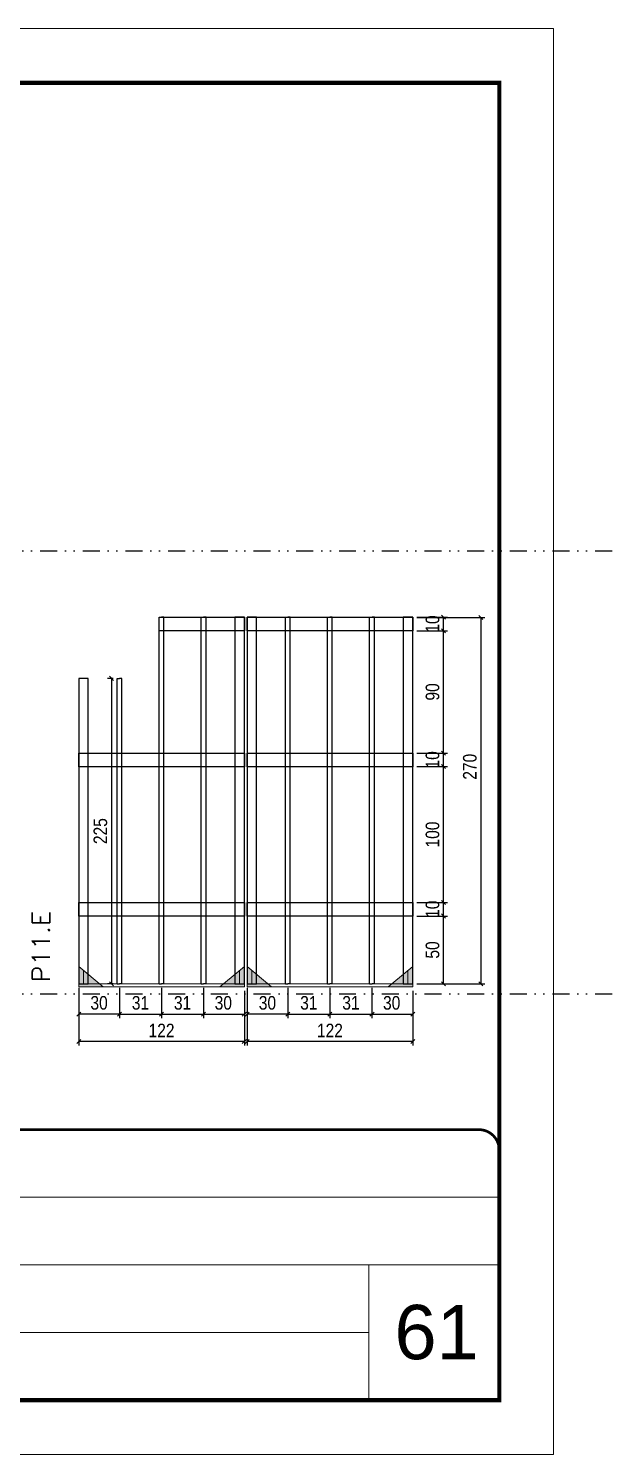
# Model space of a CAD drawing. Header units: millimetres. Extents: x 13777 to 27878, y -21631 to 6985.
# Drawn here: x 15498 to 15923, y -11294 to -10244 of the extents above; entities that cross this region are included whole.
import ezdxf

# ---------------------------------------------------------------- set-up
doc = ezdxf.new("R2010")
doc.units = ezdxf.units.MM
for name, pattern in [('CONTINUO', [0]), ('DASHED', [0.75, 0.5, -0.25]), ('DIVIDE2', [0.625, 0.25, -0.125, 0, -0.125, 0, -0.125]), ('HIDDEN', [0.375, 0.25, -0.125])]:
    doc.linetypes.add(name, pattern=pattern)
for name, color, linetype, lineweight in [('CARIMBO', 255, 'Continuous', 9), ('Folhas', 255, 'Continuous', 9), ('Madeira', 126, 'Continuous', 18), ('Sarr 2.2x7', 40, 'Continuous', 9), ('SARRAFO DE PRESSAO', 251, 'DASHED', 9), ('Texto Seção', 7, 'Continuous', 15)]:
    doc.layers.add(name, color=color, linetype=linetype, lineweight=lineweight)
for name, color, linetype in [('COTA', 241, 'Continuous'), ('Nível', 160, 'Continuous'), ('SARR_2.2x10', 60, 'Continuous'), ('SARR_3.5x7', 81, 'Continuous'), ('SARR_7x7', 40, 'Continuous')]:
    doc.layers.add(name, color=color, linetype=linetype)
doc.styles.add('ARIAL', font='arial.ttf')
doc.styles.add('COTA TECNICA', font='techl___.ttf', dxfattribs={"height": 10})
doc.styles.add('REGUA-120', font='ROMANS.shx', dxfattribs={"height": 15})
doc.dimstyles.new('PAINEL', dxfattribs={"dimtxt": 10, "dimasz": 3, "dimexe": 3, "dimexo": 3, "dimgap": 3, "dimtad": 1, "dimdec": 1, "dimzin": 12, "dimdsep": 46, "dimtxsty": 'COTA TECNICA', "dimblk1": 'OBLIQUE', "dimblk2": 'OBLIQUE', "dimsah": 1, "dimcen": 0.9, "dimclrd": 4, "dimclre": 4, "dimclrt": 240, "dimadec": 1, "dimazin": 3, "dimtfac": 1, "dimtdec": 1, "dimtmove": 0, "dimatfit": 3, "dimfxl": 1, "dimtolj": 1, "dimtzin": 12, "dimarcsym": 0})

# ---------------------------------------------------------------- blocks, each defined once
blk = doc.blocks.new('9999999999')
at = {"color": 30, "linetype": 'CONTINUO'}
for p, q in [((98564.6, 34379.6), (99584, 34379.6)), ((98564.6, 34329.8), (99488, 34329.8)), ((99584, 34329.8), (99488, 34329.8)), ((99488, 34329.8), (99488, 34230.2)), ((98564.6, 34280), (99488, 34280))]:
    blk.add_line(p, q, dxfattribs=at)
at = {"color": 30, "linetype": 'CONTINUO', "const_width": 2}
blk.add_lwpolyline([(99584, 34230.2), (99584, 34414.4, 0.414214), (99569, 34429.4), (98229, 34429.4, 0.414214), (98214, 34414.4), (98214, 34245.2, 0.414214), (98229, 34230.2), (99584, 34230.2)], format="xyb", dxfattribs=at)
at = {"layer": 'Folhas'}
blk.add_lwpolyline([(98139, 34190.2), (99624, 34190.2), (99624, 35240.2), (98139, 35240.2)], close=True, dxfattribs=at)
at = {"layer": 'Folhas', "color": 30, "const_width": 3}
blk.add_lwpolyline([(98214, 34230.2), (99584, 34230.2), (99584, 35200.2), (98214, 35200.2)], close=True, dxfattribs=at)
blk = doc.blocks.new('_Oblique')
at = {"color": 0, "linetype": 'ByBlock', "lineweight": -2}
blk.add_line((-0.5, -0.5), (0.5, 0.5), dxfattribs=at)
blk = doc.blocks.new('*D3342')
at = {"layer": 'COTA', "color": 4, "lineweight": -2, "transparency": 16777216}
for p, q in [((15659.3, -10965.6), (15659.3, -10992.8)), ((15781.3, -10965.6), (15781.3, -10992.8)), ((15781.3, -10989.8), (15659.3, -10989.8))]:
    blk.add_line(p, q, dxfattribs=at)
at = {"layer": 'Defpoints', "color": 0, "transparency": 16777216}
for p in [(15659.3, -10962.6), (15781.3, -10962.6), (15659.3, -10989.8)]:
    blk.add_point(p, dxfattribs=at)
at = {"layer": 'COTA', "color": 4, "lineweight": -2, "transparency": 16777216, "xscale": 3, "yscale": 3, "zscale": 3, "rotation": 180}
blk.add_blockref('_Oblique', (15659.3, -10989.8), dxfattribs=at)
at = {"layer": 'COTA', "color": 4, "lineweight": -2, "transparency": 16777216, "xscale": 3, "yscale": 3, "zscale": 3}
blk.add_blockref('_Oblique', (15781.3, -10989.8), dxfattribs=at)
at = {"layer": 'COTA', "color": 240, "transparency": 16777216, "insert": (15720.3, -10981.7), "char_height": 10, "attachment_point": 5, "style": 'COTA TECNICA'}
blk.add_mtext('\\A1;122', dxfattribs=at)
blk = doc.blocks.new('*D3343')
at = {"layer": 'COTA', "color": 4, "lineweight": -2, "transparency": 16777216}
for p, q in [((15659.3, -10950.4), (15659.3, -10972.6)), ((15689.3, -10950.4), (15689.3, -10972.6)), ((15689.3, -10969.6), (15659.3, -10969.6))]:
    blk.add_line(p, q, dxfattribs=at)
at = {"layer": 'Defpoints', "color": 0, "transparency": 16777216}
for p in [(15659.3, -10947.4), (15689.3, -10947.4), (15659.3, -10969.6)]:
    blk.add_point(p, dxfattribs=at)
at = {"layer": 'COTA', "color": 4, "lineweight": -2, "transparency": 16777216, "xscale": 3, "yscale": 3, "zscale": 3, "rotation": 180}
blk.add_blockref('_Oblique', (15659.3, -10969.6), dxfattribs=at)
at = {"layer": 'COTA', "color": 4, "lineweight": -2, "transparency": 16777216, "xscale": 3, "yscale": 3, "zscale": 3}
blk.add_blockref('_Oblique', (15689.3, -10969.6), dxfattribs=at)
at = {"layer": 'COTA', "color": 240, "transparency": 16777216, "insert": (15674.3, -10961.4), "char_height": 10, "attachment_point": 5, "style": 'COTA TECNICA'}
blk.add_mtext('\\A1;30', dxfattribs=at)
blk = doc.blocks.new('*D3344')
at = {"layer": 'COTA', "color": 4, "lineweight": -2, "transparency": 16777216}
for p, q in [((15751.3, -10950.4), (15751.3, -10972.6)), ((15781.3, -10952.6), (15781.3, -10972.6)), ((15751.3, -10969.6), (15781.3, -10969.6))]:
    blk.add_line(p, q, dxfattribs=at)
at = {"layer": 'Defpoints', "color": 0, "transparency": 16777216}
for p in [(15751.3, -10947.4), (15781.3, -10949.6), (15781.3, -10969.6)]:
    blk.add_point(p, dxfattribs=at)
at = {"layer": 'COTA', "color": 4, "lineweight": -2, "transparency": 16777216, "xscale": 3, "yscale": 3, "zscale": 3, "rotation": 180}
blk.add_blockref('_Oblique', (15751.3, -10969.6), dxfattribs=at)
at = {"layer": 'COTA', "color": 4, "lineweight": -2, "transparency": 16777216, "xscale": 3, "yscale": 3, "zscale": 3}
blk.add_blockref('_Oblique', (15781.3, -10969.6), dxfattribs=at)
at = {"layer": 'COTA', "color": 240, "transparency": 16777216, "insert": (15765.8, -10961.4), "char_height": 10, "attachment_point": 5, "style": 'COTA TECNICA'}
blk.add_mtext('\\A1;30', dxfattribs=at)
blk = doc.blocks.new('*D3345')
at = {"layer": 'COTA', "color": 4, "lineweight": -2, "transparency": 16777216}
for p, q in [((15689.3, -10950.4), (15689.3, -10972.6)), ((15720.3, -10950.4), (15720.3, -10972.6)), ((15689.3, -10969.6), (15720.3, -10969.6))]:
    blk.add_line(p, q, dxfattribs=at)
at = {"layer": 'Defpoints', "color": 0, "transparency": 16777216}
for p in [(15689.3, -10947.4), (15720.3, -10947.4), (15720.3, -10969.6)]:
    blk.add_point(p, dxfattribs=at)
at = {"layer": 'COTA', "color": 4, "lineweight": -2, "transparency": 16777216, "xscale": 3, "yscale": 3, "zscale": 3, "rotation": 180}
blk.add_blockref('_Oblique', (15689.3, -10969.6), dxfattribs=at)
at = {"layer": 'COTA', "color": 4, "lineweight": -2, "transparency": 16777216, "xscale": 3, "yscale": 3, "zscale": 3}
blk.add_blockref('_Oblique', (15720.3, -10969.6), dxfattribs=at)
at = {"layer": 'COTA', "color": 240, "transparency": 16777216, "insert": (15704.8, -10961.4), "char_height": 10, "attachment_point": 5, "style": 'COTA TECNICA'}
blk.add_mtext('\\A1;31', dxfattribs=at)
blk = doc.blocks.new('*D3346')
at = {"layer": 'COTA', "color": 4, "lineweight": -2, "transparency": 16777216}
for p, q in [((15784.3, -10897.4), (15807, -10897.4)), ((15804, -10947.4), (15804, -10897.4)), ((15784.3, -10947.4), (15807, -10947.4))]:
    blk.add_line(p, q, dxfattribs=at)
at = {"layer": 'Defpoints', "color": 0, "transparency": 16777216}
for p in [(15781.3, -10897.4), (15804, -10897.4), (15781.3, -10947.4)]:
    blk.add_point(p, dxfattribs=at)
at = {"layer": 'COTA', "color": 4, "lineweight": -2, "transparency": 16777216, "xscale": 3, "yscale": 3, "zscale": 3}
for p, rotation in [((15804, -10897.4), 90), ((15804, -10947.4), 270)]:
    blk.add_blockref('_Oblique', p, dxfattribs=dict(at, rotation=rotation))
at = {"layer": 'COTA', "color": 240, "transparency": 16777216, "insert": (15795.9, -10922.4), "char_height": 10, "attachment_point": 5, "rotation": 90, "style": 'COTA TECNICA'}
blk.add_mtext('\\A1;50', dxfattribs=at)
blk = doc.blocks.new('*D3347')
at = {"layer": 'COTA', "color": 4, "lineweight": -2, "transparency": 16777216}
for p, q in [((15720.3, -10950.4), (15720.3, -10972.6)), ((15751.3, -10950.4), (15751.3, -10972.6)), ((15720.3, -10969.6), (15751.3, -10969.6))]:
    blk.add_line(p, q, dxfattribs=at)
at = {"layer": 'Defpoints', "color": 0, "transparency": 16777216}
for p in [(15720.3, -10947.4), (15751.3, -10947.4), (15751.3, -10969.6)]:
    blk.add_point(p, dxfattribs=at)
at = {"layer": 'COTA', "color": 4, "lineweight": -2, "transparency": 16777216, "xscale": 3, "yscale": 3, "zscale": 3, "rotation": 180}
blk.add_blockref('_Oblique', (15720.3, -10969.6), dxfattribs=at)
at = {"layer": 'COTA', "color": 4, "lineweight": -2, "transparency": 16777216, "xscale": 3, "yscale": 3, "zscale": 3}
blk.add_blockref('_Oblique', (15751.3, -10969.6), dxfattribs=at)
at = {"layer": 'COTA', "color": 240, "transparency": 16777216, "insert": (15735.8, -10961.4), "char_height": 10, "attachment_point": 5, "style": 'COTA TECNICA'}
blk.add_mtext('\\A1;31', dxfattribs=at)
blk = doc.blocks.new('*D3348')
at = {"layer": 'COTA', "color": 4, "lineweight": -2, "transparency": 16777216}
for p, q in [((15784.3, -10887.4), (15807, -10887.4)), ((15804, -10897.4), (15804, -10887.4)), ((15784.3, -10897.4), (15807, -10897.4))]:
    blk.add_line(p, q, dxfattribs=at)
at = {"layer": 'Defpoints', "color": 0, "transparency": 16777216}
for p in [(15781.3, -10887.4), (15804, -10887.4), (15781.3, -10897.4)]:
    blk.add_point(p, dxfattribs=at)
at = {"layer": 'COTA', "color": 4, "lineweight": -2, "transparency": 16777216, "xscale": 3, "yscale": 3, "zscale": 3}
for p, rotation in [((15804, -10887.4), 90), ((15804, -10897.4), 270)]:
    blk.add_blockref('_Oblique', p, dxfattribs=dict(at, rotation=rotation))
at = {"layer": 'COTA', "color": 240, "transparency": 16777216, "insert": (15795.9, -10892.4), "char_height": 10, "attachment_point": 5, "rotation": 90, "style": 'COTA TECNICA'}
blk.add_mtext('\\A1;10', dxfattribs=at)
blk = doc.blocks.new('*D3349')
at = {"layer": 'COTA', "color": 4, "lineweight": -2, "transparency": 16777216}
for p, q in [((15784.3, -10787.4), (15807, -10787.4)), ((15804, -10887.4), (15804, -10787.4)), ((15784.3, -10887.4), (15807, -10887.4))]:
    blk.add_line(p, q, dxfattribs=at)
at = {"layer": 'Defpoints', "color": 0, "transparency": 16777216}
for p in [(15781.3, -10787.4), (15804, -10787.4), (15781.3, -10887.4)]:
    blk.add_point(p, dxfattribs=at)
at = {"layer": 'COTA', "color": 4, "lineweight": -2, "transparency": 16777216, "xscale": 3, "yscale": 3, "zscale": 3}
for p, rotation in [((15804, -10787.4), 90), ((15804, -10887.4), 270)]:
    blk.add_blockref('_Oblique', p, dxfattribs=dict(at, rotation=rotation))
at = {"layer": 'COTA', "color": 240, "transparency": 16777216, "insert": (15795.9, -10837.4), "char_height": 10, "attachment_point": 5, "rotation": 90, "style": 'COTA TECNICA'}
blk.add_mtext('\\A1;100', dxfattribs=at)
blk = doc.blocks.new('*D3350')
at = {"layer": 'COTA', "color": 4, "lineweight": -2, "transparency": 16777216}
for p, q in [((15784.3, -10777.4), (15807, -10777.4)), ((15804, -10787.4), (15804, -10777.4)), ((15784.3, -10787.4), (15807, -10787.4))]:
    blk.add_line(p, q, dxfattribs=at)
at = {"layer": 'Defpoints', "color": 0, "transparency": 16777216}
for p in [(15781.3, -10777.4), (15804, -10777.4), (15781.3, -10787.4)]:
    blk.add_point(p, dxfattribs=at)
at = {"layer": 'COTA', "color": 4, "lineweight": -2, "transparency": 16777216, "xscale": 3, "yscale": 3, "zscale": 3}
for p, rotation in [((15804, -10777.4), 90), ((15804, -10787.4), 270)]:
    blk.add_blockref('_Oblique', p, dxfattribs=dict(at, rotation=rotation))
at = {"layer": 'COTA', "color": 240, "transparency": 16777216, "insert": (15795.9, -10782.4), "char_height": 10, "attachment_point": 5, "rotation": 90, "style": 'COTA TECNICA'}
blk.add_mtext('\\A1;10', dxfattribs=at)
blk = doc.blocks.new('*D3351')
at = {"layer": 'COTA', "color": 4, "lineweight": -2, "transparency": 16777216}
for p, q in [((15784.3, -10687.4), (15807, -10687.4)), ((15804, -10777.4), (15804, -10687.4)), ((15784.3, -10777.4), (15807, -10777.4))]:
    blk.add_line(p, q, dxfattribs=at)
at = {"layer": 'Defpoints', "color": 0, "transparency": 16777216}
for p in [(15781.3, -10687.4), (15804, -10687.4), (15781.3, -10777.4)]:
    blk.add_point(p, dxfattribs=at)
at = {"layer": 'COTA', "color": 4, "lineweight": -2, "transparency": 16777216, "xscale": 3, "yscale": 3, "zscale": 3}
for p, rotation in [((15804, -10687.4), 90), ((15804, -10777.4), 270)]:
    blk.add_blockref('_Oblique', p, dxfattribs=dict(at, rotation=rotation))
at = {"layer": 'COTA', "color": 240, "transparency": 16777216, "insert": (15795.9, -10732.4), "char_height": 10, "attachment_point": 5, "rotation": 90, "style": 'COTA TECNICA'}
blk.add_mtext('\\A1;90', dxfattribs=at)
blk = doc.blocks.new('*D3352')
at = {"layer": 'COTA', "color": 4, "lineweight": -2, "transparency": 16777216}
for p, q in [((15784.3, -10677.4), (15807, -10677.4)), ((15804, -10687.4), (15804, -10677.4)), ((15784.3, -10687.4), (15807, -10687.4))]:
    blk.add_line(p, q, dxfattribs=at)
at = {"layer": 'Defpoints', "color": 0, "transparency": 16777216}
for p in [(15781.3, -10677.4), (15804, -10677.4), (15781.3, -10687.4)]:
    blk.add_point(p, dxfattribs=at)
at = {"layer": 'COTA', "color": 4, "lineweight": -2, "transparency": 16777216, "xscale": 3, "yscale": 3, "zscale": 3}
for p, rotation in [((15804, -10677.4), 90), ((15804, -10687.4), 270)]:
    blk.add_blockref('_Oblique', p, dxfattribs=dict(at, rotation=rotation))
at = {"layer": 'COTA', "color": 240, "transparency": 16777216, "insert": (15795.9, -10682.4), "char_height": 10, "attachment_point": 5, "rotation": 90, "style": 'COTA TECNICA'}
blk.add_mtext('\\A1;10', dxfattribs=at)
blk = doc.blocks.new('*D3353')
at = {"layer": 'COTA', "color": 4, "lineweight": -2, "transparency": 16777216}
for p, q in [((15784.3, -10677.5), (15834.5, -10677.5)), ((15831.5, -10677.5), (15831.5, -10947.4)), ((15784.3, -10947.4), (15834.5, -10947.4))]:
    blk.add_line(p, q, dxfattribs=at)
at = {"layer": 'Defpoints', "color": 0, "transparency": 16777216}
for p in [(15781.3, -10677.5), (15781.3, -10947.4), (15831.5, -10947.4)]:
    blk.add_point(p, dxfattribs=at)
at = {"layer": 'COTA', "color": 4, "lineweight": -2, "transparency": 16777216, "xscale": 3, "yscale": 3, "zscale": 3}
for p, rotation in [((15831.5, -10677.5), 90), ((15831.5, -10947.4), 270)]:
    blk.add_blockref('_Oblique', p, dxfattribs=dict(at, rotation=rotation))
at = {"layer": 'COTA', "color": 240, "transparency": 16777216, "insert": (15823.4, -10787.5), "char_height": 10, "attachment_point": 5, "rotation": 90, "style": 'COTA TECNICA'}
blk.add_mtext('\\A1;270', dxfattribs=at)
blk = doc.blocks.new('*D3337')
at = {"layer": 'COTA', "color": 4, "lineweight": -2, "transparency": 16777216}
for p, q in [((15535.3, -10965.6), (15535.3, -10992.8)), ((15657.3, -10965.6), (15657.3, -10992.8)), ((15657.3, -10989.8), (15535.3, -10989.8))]:
    blk.add_line(p, q, dxfattribs=at)
at = {"layer": 'Defpoints', "color": 0, "transparency": 16777216}
for p in [(15535.3, -10962.6), (15657.3, -10962.6), (15535.3, -10989.8)]:
    blk.add_point(p, dxfattribs=at)
at = {"layer": 'COTA', "color": 4, "lineweight": -2, "transparency": 16777216, "xscale": 3, "yscale": 3, "zscale": 3, "rotation": 180}
blk.add_blockref('_Oblique', (15535.3, -10989.8), dxfattribs=at)
at = {"layer": 'COTA', "color": 4, "lineweight": -2, "transparency": 16777216, "xscale": 3, "yscale": 3, "zscale": 3}
blk.add_blockref('_Oblique', (15657.3, -10989.8), dxfattribs=at)
at = {"layer": 'COTA', "color": 240, "transparency": 16777216, "insert": (15596.3, -10981.7), "char_height": 10, "attachment_point": 5, "style": 'COTA TECNICA'}
blk.add_mtext('\\A1;122', dxfattribs=at)
blk = doc.blocks.new('*D3338')
at = {"layer": 'COTA', "color": 4, "lineweight": -2, "transparency": 16777216}
for p, q in [((15535.3, -10950.4), (15535.3, -10972.6)), ((15565.3, -10950.4), (15565.3, -10972.6)), ((15565.3, -10969.6), (15535.3, -10969.6))]:
    blk.add_line(p, q, dxfattribs=at)
at = {"layer": 'Defpoints', "color": 0, "transparency": 16777216}
for p in [(15535.3, -10947.4), (15565.3, -10947.4), (15535.3, -10969.6)]:
    blk.add_point(p, dxfattribs=at)
at = {"layer": 'COTA', "color": 4, "lineweight": -2, "transparency": 16777216, "xscale": 3, "yscale": 3, "zscale": 3, "rotation": 180}
blk.add_blockref('_Oblique', (15535.3, -10969.6), dxfattribs=at)
at = {"layer": 'COTA', "color": 4, "lineweight": -2, "transparency": 16777216, "xscale": 3, "yscale": 3, "zscale": 3}
blk.add_blockref('_Oblique', (15565.3, -10969.6), dxfattribs=at)
at = {"layer": 'COTA', "color": 240, "transparency": 16777216, "insert": (15550.3, -10961.4), "char_height": 10, "attachment_point": 5, "style": 'COTA TECNICA'}
blk.add_mtext('\\A1;30', dxfattribs=at)
blk = doc.blocks.new('*D3339')
at = {"layer": 'COTA', "color": 4, "lineweight": -2, "transparency": 16777216}
for p, q in [((15627.3, -10950.4), (15627.3, -10972.6)), ((15657.3, -10952.6), (15657.3, -10972.6)), ((15627.3, -10969.6), (15657.3, -10969.6))]:
    blk.add_line(p, q, dxfattribs=at)
at = {"layer": 'Defpoints', "color": 0, "transparency": 16777216}
for p in [(15627.3, -10947.4), (15657.3, -10949.6), (15657.3, -10969.6)]:
    blk.add_point(p, dxfattribs=at)
at = {"layer": 'COTA', "color": 4, "lineweight": -2, "transparency": 16777216, "xscale": 3, "yscale": 3, "zscale": 3, "rotation": 180}
blk.add_blockref('_Oblique', (15627.3, -10969.6), dxfattribs=at)
at = {"layer": 'COTA', "color": 4, "lineweight": -2, "transparency": 16777216, "xscale": 3, "yscale": 3, "zscale": 3}
blk.add_blockref('_Oblique', (15657.3, -10969.6), dxfattribs=at)
at = {"layer": 'COTA', "color": 240, "transparency": 16777216, "insert": (15641.8, -10961.4), "char_height": 10, "attachment_point": 5, "style": 'COTA TECNICA'}
blk.add_mtext('\\A1;30', dxfattribs=at)
blk = doc.blocks.new('*D3340')
at = {"layer": 'COTA', "color": 4, "lineweight": -2, "transparency": 16777216}
for p, q in [((15565.3, -10950.4), (15565.3, -10972.6)), ((15596.3, -10950.4), (15596.3, -10972.6)), ((15565.3, -10969.6), (15596.3, -10969.6))]:
    blk.add_line(p, q, dxfattribs=at)
at = {"layer": 'Defpoints', "color": 0, "transparency": 16777216}
for p in [(15565.3, -10947.4), (15596.3, -10947.4), (15596.3, -10969.6)]:
    blk.add_point(p, dxfattribs=at)
at = {"layer": 'COTA', "color": 4, "lineweight": -2, "transparency": 16777216, "xscale": 3, "yscale": 3, "zscale": 3, "rotation": 180}
blk.add_blockref('_Oblique', (15565.3, -10969.6), dxfattribs=at)
at = {"layer": 'COTA', "color": 4, "lineweight": -2, "transparency": 16777216, "xscale": 3, "yscale": 3, "zscale": 3}
blk.add_blockref('_Oblique', (15596.3, -10969.6), dxfattribs=at)
at = {"layer": 'COTA', "color": 240, "transparency": 16777216, "insert": (15580.8, -10961.4), "char_height": 10, "attachment_point": 5, "style": 'COTA TECNICA'}
blk.add_mtext('\\A1;31', dxfattribs=at)
blk = doc.blocks.new('*D3341')
at = {"layer": 'COTA', "color": 4, "lineweight": -2, "transparency": 16777216}
for p, q in [((15596.3, -10950.4), (15596.3, -10972.6)), ((15627.3, -10950.4), (15627.3, -10972.6)), ((15596.3, -10969.6), (15627.3, -10969.6))]:
    blk.add_line(p, q, dxfattribs=at)
at = {"layer": 'Defpoints', "color": 0, "transparency": 16777216}
for p in [(15596.3, -10947.4), (15627.3, -10947.4), (15627.3, -10969.6)]:
    blk.add_point(p, dxfattribs=at)
at = {"layer": 'COTA', "color": 4, "lineweight": -2, "transparency": 16777216, "xscale": 3, "yscale": 3, "zscale": 3, "rotation": 180}
blk.add_blockref('_Oblique', (15596.3, -10969.6), dxfattribs=at)
at = {"layer": 'COTA', "color": 4, "lineweight": -2, "transparency": 16777216, "xscale": 3, "yscale": 3, "zscale": 3}
blk.add_blockref('_Oblique', (15627.3, -10969.6), dxfattribs=at)
at = {"layer": 'COTA', "color": 240, "transparency": 16777216, "insert": (15611.8, -10961.4), "char_height": 10, "attachment_point": 5, "style": 'COTA TECNICA'}
blk.add_mtext('\\A1;31', dxfattribs=at)
blk = doc.blocks.new('*D3336')
at = {"layer": 'COTA', "color": 4, "lineweight": -2, "transparency": 16777216}
for p, q in [((15560.6, -10722.4), (15556.4, -10722.4)), ((15559.4, -10722.4), (15559.4, -10947.4)), ((15560.6, -10947.4), (15556.4, -10947.4))]:
    blk.add_line(p, q, dxfattribs=at)
at = {"layer": 'Defpoints', "color": 0, "transparency": 16777216}
for p in [(15563.6, -10722.4), (15559.4, -10947.4), (15563.6, -10947.4)]:
    blk.add_point(p, dxfattribs=at)
at = {"layer": 'COTA', "color": 4, "lineweight": -2, "transparency": 16777216, "xscale": 3, "yscale": 3, "zscale": 3}
for p, rotation in [((15559.4, -10722.4), 90), ((15559.4, -10947.4), 270)]:
    blk.add_blockref('_Oblique', p, dxfattribs=dict(at, rotation=rotation))
at = {"layer": 'COTA', "color": 240, "transparency": 16777216, "insert": (15551.3, -10834.9), "char_height": 10, "attachment_point": 5, "rotation": 90, "style": 'COTA TECNICA'}
blk.add_mtext('\\A1;225', dxfattribs=at)

msp = doc.modelspace()

# ---------------------------------------------------------------- hatches: boundary and pattern name
at = {"layer": 'Madeira'}
h = msp.add_hatch(color=252, dxfattribs=at)
h.dxf.hatch_style = 2
h.paths.add_polyline_path([(15535.31, -10934.62), (15535.31, -10949.62), (15553.31, -10949.62)])
h = msp.add_hatch(color=252, dxfattribs=at)
h.dxf.hatch_style = 2
h.paths.add_polyline_path([(15657.31, -10934.62), (15657.31, -10949.62), (15639.31, -10949.62)])
h = msp.add_hatch(color=252, dxfattribs=at)
h.dxf.hatch_style = 2
h.paths.add_polyline_path([(15659.31, -10934.62), (15659.31, -10949.62), (15677.31, -10949.62)])
h = msp.add_hatch(color=252, dxfattribs=at)
h.dxf.hatch_style = 2
h.paths.add_polyline_path([(15781.31, -10934.62), (15781.31, -10949.62), (15763.31, -10949.62)])

# ---------------------------------------------------------------- linework, layer by layer
at = {"layer": 'Madeira', "color": 1, "linetype": 'HIDDEN'}
for p, q in [((15538.81, -10938.12), (15538.81, -10947.42)), ((15538.81, -10938.12), (15538.81, -10947.42)), ((15653.81, -10938.12), (15653.81, -10947.42)), ((15653.81, -10938.12), (15653.81, -10947.42)), ((15662.81, -10938.12), (15662.81, -10947.42)), ((15662.81, -10938.12), (15662.81, -10947.42)), ((15777.81, -10938.12), (15777.81, -10947.42)), ((15777.81, -10938.12), (15777.81, -10947.42)), ((15545.14, -10947.42), (15535.31, -10947.42)), ((15545.14, -10947.42), (15535.31, -10947.42)), ((15551.11, -10947.42), (15535.31, -10947.42)), ((15542.31, -10941.62), (15542.31, -10947.42)), ((15641.51, -10947.42), (15657.31, -10947.42)), ((15647.47, -10947.42), (15657.31, -10947.42)), ((15647.47, -10947.42), (15657.31, -10947.42)), ((15669.14, -10947.42), (15659.31, -10947.42)), ((15669.14, -10947.42), (15659.31, -10947.42)), ((15675.11, -10947.42), (15659.31, -10947.42)), ((15666.31, -10941.62), (15666.31, -10947.42)), ((15765.51, -10947.42), (15781.31, -10947.42)), ((15771.47, -10947.42), (15781.31, -10947.42)), ((15771.47, -10947.42), (15781.31, -10947.42))]:
    msp.add_line(p, q, dxfattribs=at)
at = {"layer": 'Madeira'}
for p, q in [((15535.31, -10947.42), (15535.31, -10949.62)), ((15535.31, -10947.42), (15535.31, -10949.62)), ((15535.31, -10947.42), (15535.31, -10949.62)), ((15659.31, -10947.42), (15659.31, -10949.62)), ((15659.31, -10947.42), (15659.31, -10949.62)), ((15659.31, -10947.42), (15659.31, -10949.62))]:
    msp.add_line(p, q, dxfattribs=at)
at = {"layer": 'Madeira', "color": 0}
for points in [[(15535.31, -10934.62), (15535.31, -10949.62), (15553.31, -10949.62), (15535.31, -10934.62)], [(15657.31, -10934.62), (15657.31, -10949.62), (15639.31, -10949.62), (15657.31, -10934.62)], [(15659.31, -10934.62), (15659.31, -10949.62), (15677.31, -10949.62), (15659.31, -10934.62)], [(15781.31, -10934.62), (15781.31, -10949.62), (15763.31, -10949.62), (15781.31, -10934.62)]]:
    msp.add_lwpolyline(points, dxfattribs=at)
at = {"layer": 'Nível', "color": 4, "linetype": 'DIVIDE2', "ltscale": 50}
for p, q in [((13777.11, -10628.62), (21531.15, -10628.62)), ((13777.11, -10954.62), (21531.15, -10954.62))]:
    msp.add_line(p, q, dxfattribs=at)
at = {"layer": 'Sarr 2.2x7'}
for points in [[(15657.31, -10947.42), (15535.31, -10947.42), (15535.31, -10949.62), (15657.31, -10949.62)], [(15781.31, -10947.42), (15659.31, -10947.42), (15659.31, -10949.62), (15781.31, -10949.62)]]:
    msp.add_lwpolyline(points, close=True, dxfattribs=at)
at = {"layer": 'SARR_2.2x10'}
for points in [[(15594.56, -10677.45), (15657.31, -10677.45), (15657.31, -10687.45), (15594.56, -10687.45)], [(15659.31, -10677.45), (15781.31, -10677.45), (15781.31, -10687.45), (15659.31, -10687.45)], [(15535.31, -10777.45), (15657.31, -10777.45), (15657.31, -10787.45), (15535.31, -10787.45)], [(15659.31, -10777.45), (15781.31, -10777.45), (15781.31, -10787.45), (15659.31, -10787.45)], [(15535.31, -10887.45), (15657.31, -10887.45), (15657.31, -10897.45), (15535.31, -10897.45)], [(15659.31, -10887.45), (15781.31, -10887.45), (15781.31, -10897.45), (15659.31, -10897.45)]]:
    msp.add_lwpolyline(points, close=True, dxfattribs=at)
at = {"layer": 'SARR_3.5x7'}
for p, q in [((15594.56, -10947.42), (15594.56, -10677.45)), ((15594.56, -10677.45), (15596.31, -10677.45)), ((15598.06, -10677.45), (15596.31, -10677.45)), ((15598.06, -10947.42), (15598.06, -10677.45)), ((15625.56, -10947.42), (15625.56, -10677.45)), ((15625.56, -10677.45), (15627.31, -10677.45)), ((15629.06, -10677.45), (15627.31, -10677.45)), ((15629.06, -10947.42), (15629.06, -10677.45)), ((15687.56, -10947.42), (15687.56, -10677.45)), ((15687.56, -10677.45), (15689.31, -10677.45)), ((15691.06, -10677.45), (15689.31, -10677.45)), ((15691.06, -10947.42), (15691.06, -10677.45)), ((15718.56, -10947.42), (15718.56, -10677.45)), ((15718.56, -10677.45), (15720.31, -10677.45)), ((15722.06, -10677.45), (15720.31, -10677.45)), ((15722.06, -10947.42), (15722.06, -10677.45)), ((15749.56, -10947.42), (15749.56, -10677.45)), ((15749.56, -10677.45), (15751.31, -10677.45)), ((15753.06, -10677.45), (15751.31, -10677.45)), ((15753.06, -10947.42), (15753.06, -10677.45)), ((15563.56, -10947.42), (15563.56, -10722.42)), ((15563.56, -10722.42), (15565.31, -10722.42)), ((15567.06, -10722.42), (15565.31, -10722.42)), ((15567.06, -10947.42), (15567.06, -10722.42)), ((15563.56, -10947.42), (15565.31, -10947.42)), ((15567.06, -10947.42), (15565.31, -10947.42)), ((15594.56, -10947.42), (15596.31, -10947.42)), ((15598.06, -10947.42), (15596.31, -10947.42)), ((15625.56, -10947.42), (15627.31, -10947.42)), ((15629.06, -10947.42), (15627.31, -10947.42)), ((15687.56, -10947.42), (15689.31, -10947.42)), ((15691.06, -10947.42), (15689.31, -10947.42)), ((15718.56, -10947.42), (15720.31, -10947.42)), ((15722.06, -10947.42), (15720.31, -10947.42)), ((15749.56, -10947.42), (15751.31, -10947.42)), ((15753.06, -10947.42), (15751.31, -10947.42))]:
    msp.add_line(p, q, dxfattribs=at)
at = {"layer": 'SARR_7x7'}
for points in [[(15650.31, -10947.42), (15657.31, -10947.42), (15657.31, -10677.45), (15650.31, -10677.45)], [(15659.31, -10947.42), (15666.31, -10947.42), (15666.31, -10677.45), (15659.31, -10677.45)], [(15774.31, -10947.42), (15781.31, -10947.42), (15781.31, -10677.45), (15774.31, -10677.45)], [(15535.31, -10947.42), (15542.31, -10947.42), (15542.31, -10722.42), (15535.31, -10722.42)]]:
    msp.add_lwpolyline(points, close=True, dxfattribs=at)

# ---------------------------------------------------------------- block references
at = {"layer": 'SARRAFO DE PRESSAO', "color": 6, "linetype": 'ByBlock'}
msp.add_blockref('9999999999', (-83739.01, -45484.1), dxfattribs=at)

# ---------------------------------------------------------------- texts
at = {"layer": 'CARIMBO', "style": 'ARIAL'}
msp.add_text('61', height=40, dxfattribs=at).set_placement((15767.83, -11223.76))
at = {"layer": 'Texto Seção', "style": 'REGUA-120', "width": 1.05}
msp.add_text('P11.E', height=13, rotation=90, dxfattribs=at).set_placement((15514.01, -10946.32))

# ---------------------------------------------------------------- dimensions: what is measured, and where the dimension line sits
at = {"layer": 'COTA'}
for base, p1, p2, picture, middle in [((15804, -10677.42), (15781.31, -10687.42), (15781.31, -10677.42), '*D3352', (15804, -10682.42)), ((15831.5, -10947.42), (15781.31, -10677.45), (15781.31, -10947.42), '*D3353', (15831.5, -10787.45)), ((15804, -10777.42), (15781.31, -10787.42), (15781.31, -10777.42), '*D3350', (15804, -10782.42)), ((15804, -10887.42), (15781.31, -10897.42), (15781.31, -10887.42), '*D3348', (15804, -10892.42))]:
    dim = msp.add_linear_dim(base=base, p1=p1, p2=p2, angle=90, dimstyle='PAINEL', override={"dimtmove": 1}, dxfattribs=at)
    dim.commit()
    dim.dimension.update_dxf_attribs({"geometry": picture, "text_midpoint": middle, "dimtype": 160})
for base, p1, p2, angle, picture, middle in [((15804, -10687.42), (15781.31, -10777.42), (15781.31, -10687.42), 90, '*D3351', (15795.87, -10732.42)), ((15559.43, -10947.42), (15563.56, -10722.42), (15563.56, -10947.42), 90, '*D3336', (15551.32, -10834.92)), ((15804, -10787.42), (15781.31, -10887.42), (15781.31, -10787.42), 90, '*D3349', (15795.9, -10837.42)), ((15804, -10897.42), (15781.31, -10947.42), (15781.31, -10897.42), 90, '*D3346', (15795.89, -10922.42)), ((15535.31, -10969.62), (15565.31, -10947.42), (15535.31, -10947.42), 180, '*D3338', (15550.31, -10961.4)), ((15659.31, -10969.62), (15689.31, -10947.42), (15659.31, -10947.42), 180, '*D3343', (15674.31, -10961.4)), ((15535.31, -10989.79), (15657.31, -10962.62), (15535.31, -10962.62), 180, '*D3337', (15596.31, -10981.74)), ((15659.31, -10989.79), (15781.31, -10962.62), (15659.31, -10962.62), 180, '*D3342', (15720.31, -10981.74))]:
    dim = msp.add_linear_dim(base=base, p1=p1, p2=p2, angle=angle, dimstyle='PAINEL', override={"dimtmove": 1}, dxfattribs=at)
    dim.commit()
    dim.dimension.update_dxf_attribs({"geometry": picture, "text_midpoint": middle})
for base, p1, p2, picture, middle in [((15596.31, -10969.62), (15565.31, -10947.42), (15596.31, -10947.42), '*D3340', (15580.81, -10961.4)), ((15627.31, -10969.62), (15596.31, -10947.42), (15627.31, -10947.42), '*D3341', (15611.81, -10961.4)), ((15720.31, -10969.62), (15689.31, -10947.42), (15720.31, -10947.42), '*D3345', (15704.81, -10961.4)), ((15751.31, -10969.62), (15720.31, -10947.42), (15751.31, -10947.42), '*D3347', (15735.81, -10961.4))]:
    dim = msp.add_linear_dim(base=base, p1=p1, p2=p2, dimstyle='PAINEL', override={"dimtmove": 1}, dxfattribs=at)
    dim.commit()
    dim.dimension.update_dxf_attribs({"geometry": picture, "text_midpoint": middle})
for base, p1, p2, picture, middle in [((15657.31, -10969.62), (15627.31, -10947.42), (15657.31, -10949.62), '*D3339', (15641.81, -10969.62)), ((15781.31, -10969.62), (15751.31, -10947.42), (15781.31, -10949.62), '*D3344', (15765.81, -10969.62))]:
    dim = msp.add_linear_dim(base=base, p1=p1, p2=p2, dimstyle='PAINEL', override={"dimtmove": 1}, dxfattribs=at)
    dim.commit()
    dim.dimension.update_dxf_attribs({"geometry": picture, "text_midpoint": middle, "dimtype": 160})

doc.saveas('drawing.dxf')
